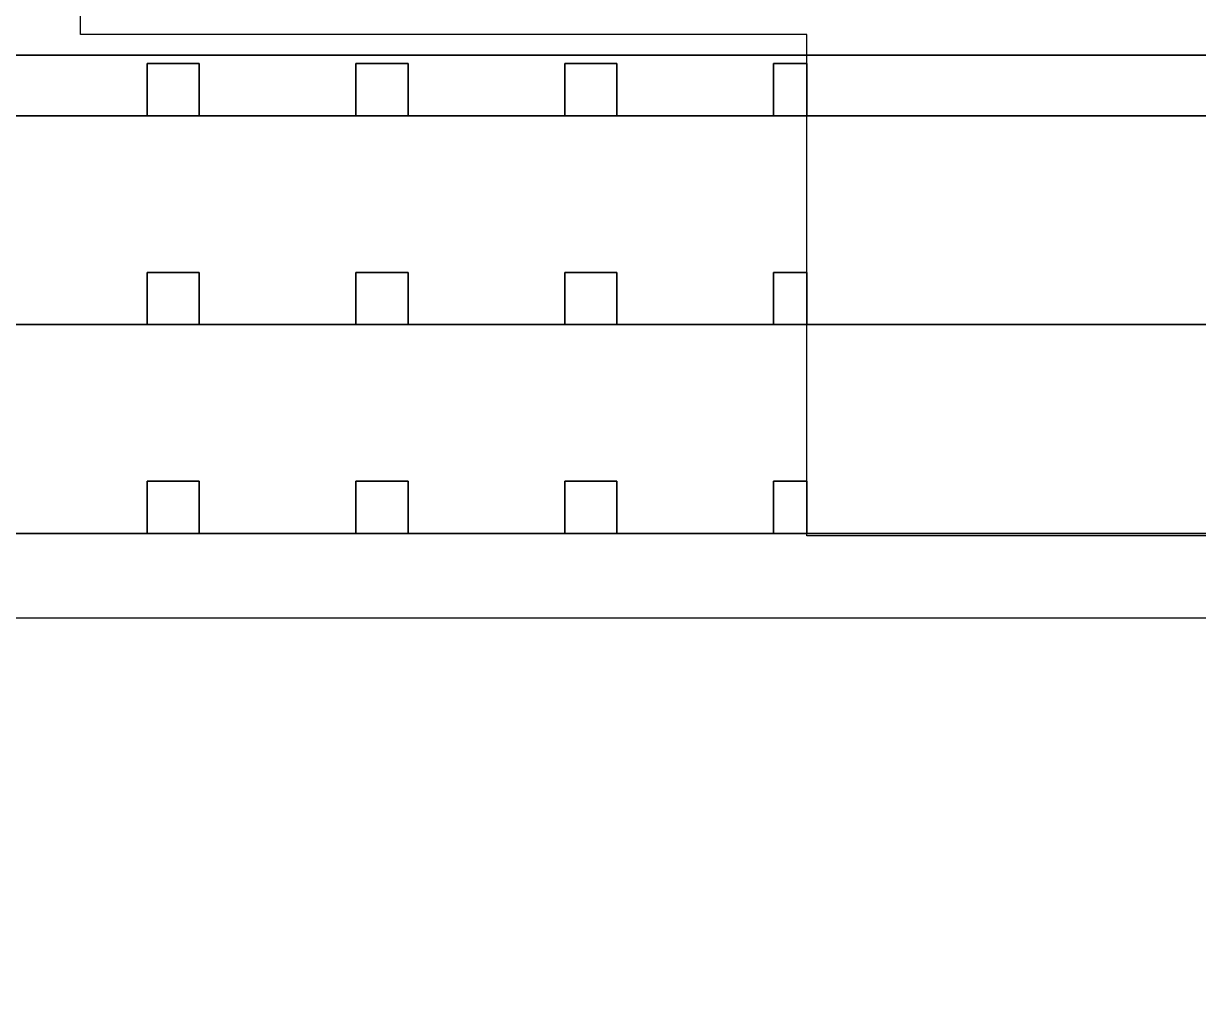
# Model space of a CAD drawing. Extents: x -3500 to 3500, y -3500 to 3500.
# Drawn here: x 278 to 841, y 816 to 1282 of the extents above; entities that cross this region are included whole.
import ezdxf

# ---------------------------------------------------------------- set-up
doc = ezdxf.new("R2010")
doc.units = 0
for name, color, linetype in [('L5D0', 3, 'CONTINUOUS'), ('L5D100', 7, 'CONTINUOUS'), ('L5D101', 6, 'CONTINUOUS'), ('L5D99', 4, 'CONTINUOUS')]:
    doc.layers.add(name, color=color, linetype=linetype)

# ---------------------------------------------------------------- blocks, each defined once
blk = doc.blocks.new('ground_main_5')
at = {"layer": 'L5D0'}
for points in [[(1411.057, 1266.59), (-2334.91, 1266.59)], [(-2334.91, 1266.59), (853.4365, 1266.59)]]:
    blk.add_lwpolyline(points, dxfattribs=at)
blk = doc.blocks.new('TOP_main_5_Cheese_diff')
at = {"layer": 'L5D101'}
for points in [[(337.5, 1237.5), (337.5, 1262.5), (362.5, 1262.5), (362.5, 1237.5)], [(437.5, 1237.5), (437.5, 1262.5), (462.5, 1262.5), (462.5, 1237.5)], [(537.5, 1237.5), (537.5, 1262.5), (562.5, 1262.5), (562.5, 1237.5)], [(637.5, 1237.5), (637.5, 1262.5), (653.44, 1262.5), (653.44, 1237.5)], [(337.5, 1137.5), (337.5, 1162.5), (362.5, 1162.5), (362.5, 1137.5)], [(437.5, 1137.5), (437.5, 1162.5), (462.5, 1162.5), (462.5, 1137.5)], [(537.5, 1137.5), (537.5, 1162.5), (562.5, 1162.5), (562.5, 1137.5)], [(637.5, 1137.5), (637.5, 1162.5), (653.44, 1162.5), (653.44, 1137.5)], [(337.5, 1037.5), (337.5, 1062.5), (362.5, 1062.5), (362.5, 1037.5)], [(437.5, 1037.5), (437.5, 1062.5), (462.5, 1062.5), (462.5, 1037.5)], [(537.5, 1037.5), (537.5, 1062.5), (562.5, 1062.5), (562.5, 1037.5)], [(637.5, 1037.5), (637.5, 1062.5), (653.44, 1062.5), (653.44, 1037.5)]]:
    blk.add_lwpolyline(points, close=True, dxfattribs=at)
blk = doc.blocks.new('TOP_main_5_Cheese_100')
at = {"layer": 'L5D100'}
for points in [[(853.4365, 1237.5), (653.4365, 1237.5), (653.4365, 1262.5), (637.5, 1262.5), (637.5, 1237.5), (562.5, 1237.5), (562.5, 1262.5), (537.5, 1262.5), (537.5, 1237.5), (462.5, 1237.5), (462.5, 1262.5), (437.5, 1262.5), (437.5, 1237.5), (362.5, 1237.5), (362.5, 1262.5), (337.5, 1262.5), (337.5, 1237.5), (262.5, 1237.5)], [(262.5, 1137.5), (337.5, 1137.5), (362.5, 1137.5), (437.5, 1137.5), (462.5, 1137.5), (537.5, 1137.5), (562.5, 1137.5), (637.5, 1137.5), (653.4365, 1137.5), (1740.4325, 1137.5)], [(1740.4325, 1137.5), (653.4365, 1137.5), (653.4365, 1162.5), (637.5, 1162.5), (637.5, 1137.5), (562.5, 1137.5), (562.5, 1162.5), (537.5, 1162.5), (537.5, 1137.5), (462.5, 1137.5), (462.5, 1162.5), (437.5, 1162.5), (437.5, 1137.5), (362.5, 1137.5), (362.5, 1162.5), (337.5, 1162.5), (337.5, 1137.5), (262.5, 1137.5)], [(-2334.91, 1237.5), (853.4365, 1237.5)], [(1740.4325, 1037.5), (653.4365, 1037.5), (653.4365, 1062.5), (637.5, 1062.5), (637.5, 1037.5), (562.5, 1037.5), (562.5, 1062.5), (537.5, 1062.5), (537.5, 1037.5), (462.5, 1037.5), (462.5, 1062.5), (437.5, 1062.5), (437.5, 1037.5), (362.5, 1037.5), (362.5, 1062.5), (337.5, 1062.5), (337.5, 1037.5), (262.5, 1037.5)], [(-2334.91, 1037.5), (2334.91, 1037.5), (2334.91, 797.063), (2324.91, 797.063), (2324.91, 797.135), (459.8255, 797.135), (459.14, 797.133), (458.4545, 797.127), (457.7685, 797.117), (457.083, 797.103), (456.3975, 797.085), (455.712, 797.063), (-559.255, 797.063)]]:
    blk.add_lwpolyline(points, dxfattribs=at)
blk = doc.blocks.new('TOP_main_5')
for name in ['ground_main_5', 'TOP_main_5_Cheese_100', 'TOP_main_5_Cheese_diff']:
    blk.add_blockref(name, (0, 0))
blk = doc.blocks.new('TOP_main_5_NoCheese_99')
at = {"layer": 'L5D99'}
blk.add_lwpolyline([(141.9525, 997.135), (2134.91, 997.135), (2134.91, 1516.41), (1740.4325, 1516.41), (1740.4325, 1036.41), (653.4365, 1036.41), (653.4365, 1276.41), (305.585, 1276.41), (305.585, 1876.91), (-104.6725, 1876.91)], dxfattribs=at)
blk = doc.blocks.new('TOP_main')
for name in ['TOP_main_5', 'TOP_main_5_NoCheese_99']:
    blk.add_blockref(name, (0, 0))

msp = doc.modelspace()

# ---------------------------------------------------------------- block references
msp.add_blockref('TOP_main', (0, 0))

doc.saveas('drawing.dxf')
